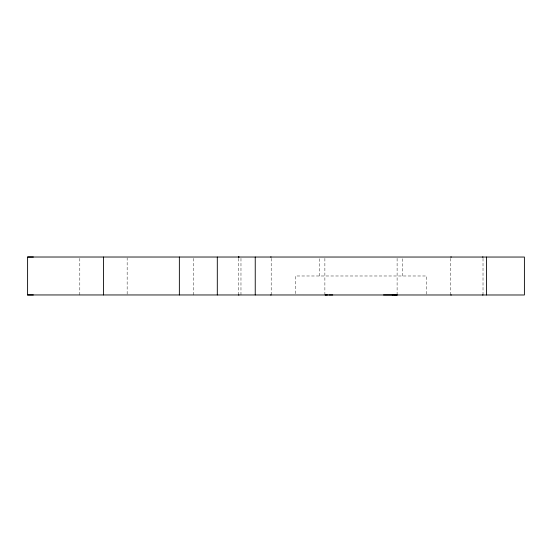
<?xml version="1.0" encoding="UTF-8"?>
<svg xmlns="http://www.w3.org/2000/svg" width="552" height="552" viewBox="0 0 552 552"><rect width="100%" height="100%" fill="white"/><g stroke="black" fill="none" stroke-linecap="round" stroke-linejoin="round"><path stroke-width="0.41" stroke-dasharray="2.76 2.07" d="M79.805 294.961L79.805 257.887M127.153 294.099L127.153 257.887M193.621 294.961L193.628 257.887M238.409 294.954L238.409 257.881M240.969 294.961L240.976 257.887M271.191 294.954L271.191 257.874M319.256 275.979L319.256 257.011M324.88 294.954L324.88 257.874M397.102 294.954L397.102 257.881M402.725 275.986L402.725 257.018M450.791 294.954L450.798 257.874M483.014 294.954L483.014 257.874M426.586 294.092L426.586 275.986L295.389 275.986L295.389 294.092"/><path stroke-width="0.83" d="M27.6 294.954L27.607 257.018L524.4 257.046L524.4 294.989L27.6 294.954L33.375 294.947M103.479 294.961L103.479 257.025M179.359 294.968L179.359 257.025M217.302 294.968L217.302 257.032M255.238 294.968L255.238 257.032M486.457 294.989L486.457 257.046M325.183 294.954L327.888 294.954M396.75 294.954L397.102 294.954L396.702 294.954M271.149 257.018L270.625 257.018M271.149 294.954L270.618 294.954M238.45 294.954L238.968 294.954M325.763 294.954L326.115 294.954M394.846 294.954L396.226 294.954M395.874 294.954L396.833 294.954M450.798 257.018L451.343 257.011M482.462 257.018L483.014 257.018M328.937 294.954L332.746 294.954M383.488 294.954L393.045 294.954M450.791 294.954L451.343 294.954M482.462 294.954L483.014 294.954M33.382 257.011L27.607 257.018M392.265 294.954L394.597 294.954M394.1 294.954L395.094 294.954M238.45 257.018L238.961 257.018L238.45 257.018"/></g></svg>
